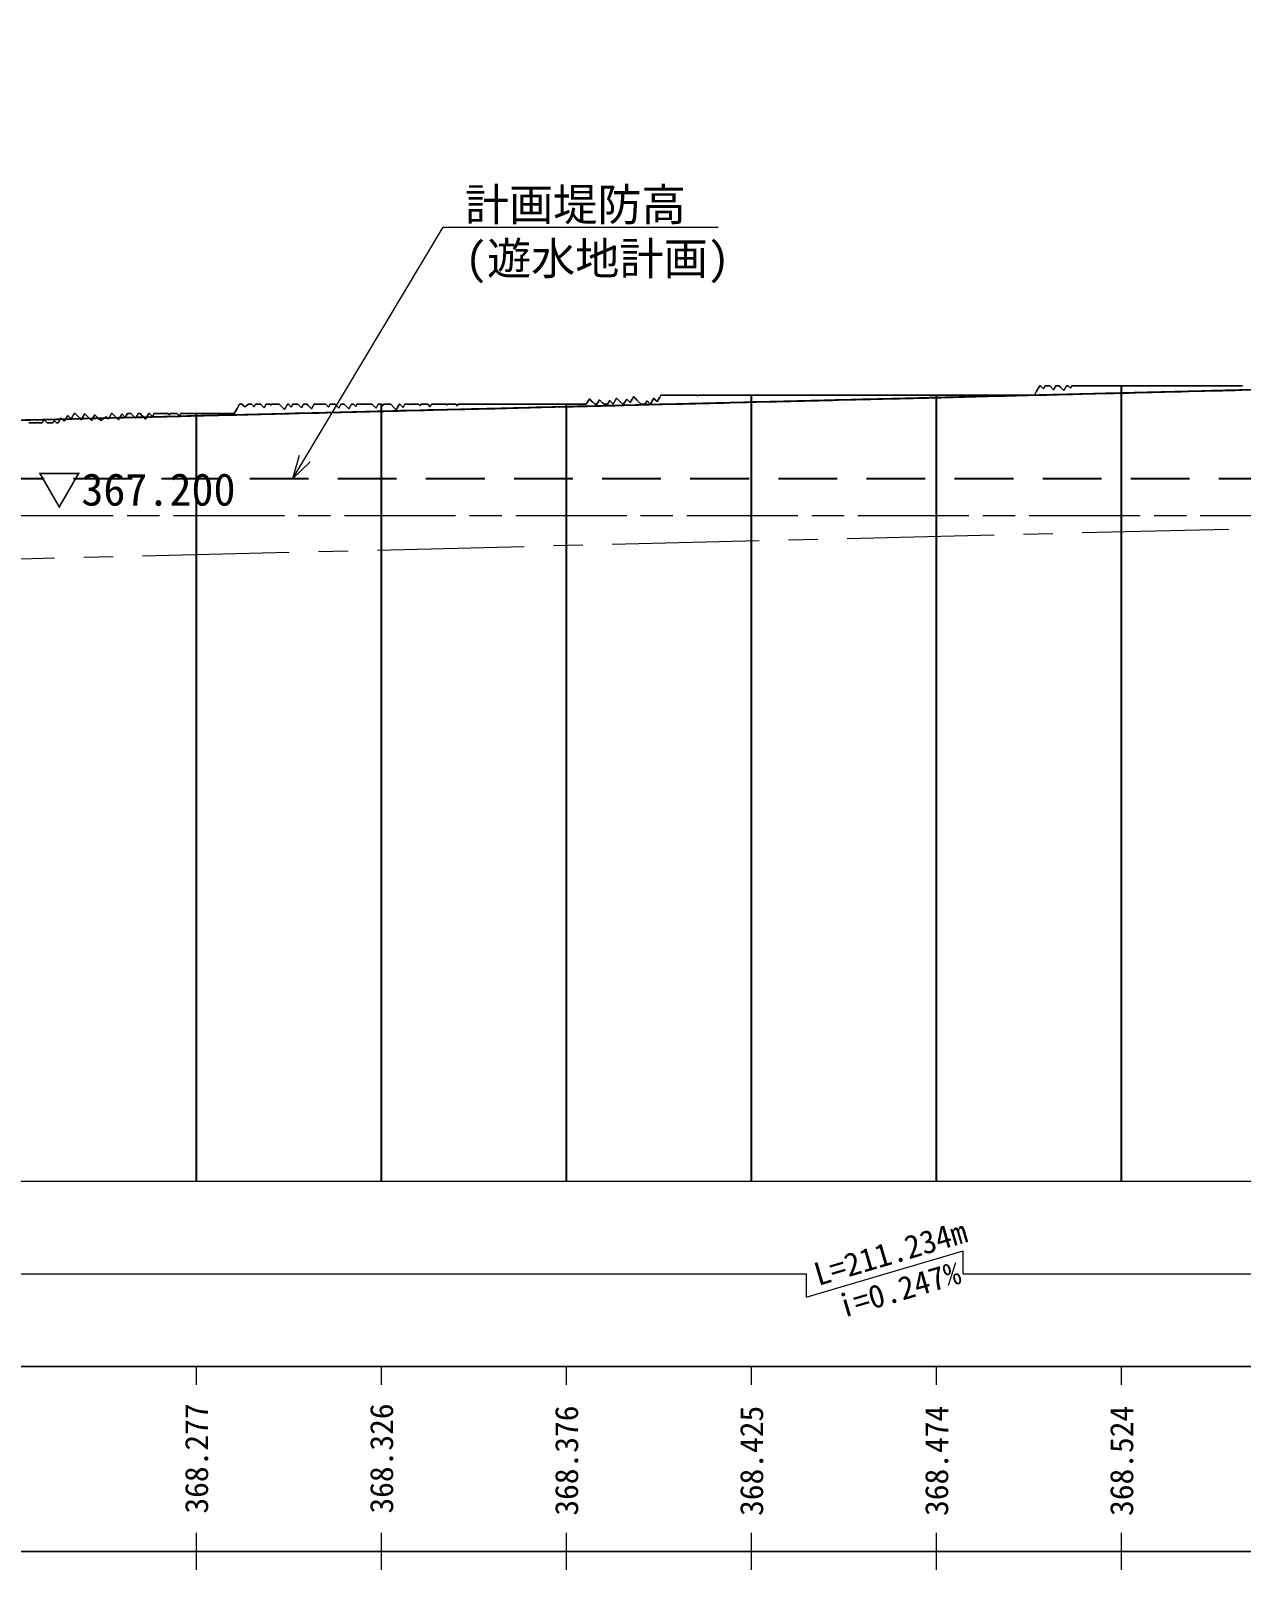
# Model space of a CAD drawing. Header units: millimetres. Extents: x -240000 to 841000, y 0 to 594000.
# Drawn here: x 418551 to 549353, y 296381 to 463821 of the extents above; entities that cross this region are included whole.
import ezdxf
from ezdxf import colors
from ezdxf.entities.mleader import LeaderData, LeaderLine
from ezdxf.enums import TextEntityAlignment as Align
from ezdxf.math import Vec2, Vec3

# ---------------------------------------------------------------- set-up
doc = ezdxf.new("R2010")
doc.units = ezdxf.units.MM
doc.header["$LTSCALE"] = 1000
doc.header["$PDSIZE"] = 300
for name, pattern in [('CENTER', [50.8, 31.75, -6.35, 6.35, -6.35]), ('DASHED', [19.05, 12.7, -6.35]), ('SXF_一点鎖線', [18.5, 12, -1.5, 3.5, -1.5]), ('SXF_二点鎖線', [23.5, 12, -1.5, 3.5, -1.5, 3.5, -1.5])]:
    doc.linetypes.add(name, pattern=pattern)
doc.layers.get('Defpoints').update_dxf_attribs({"color": 151})
for name, color, linetype, lineweight in [('D-BGD', 7, 'Continuous', 13), ('D-STR-HTXT', 7, 'Continuous', 13), ('D-STR-STR2', 6, 'Continuous', 25), ('D-STR-STRB', 1, 'Continuous', 25), ('D-STR-STRC', 1, 'Continuous', 13), ('D-TTL-BAND', 7, 'Continuous', 13)]:
    doc.layers.add(name, color=color, linetype=linetype, lineweight=lineweight)
doc.layers.add('D-WORK', color=11, linetype='Continuous', lineweight=13, plot=False)
doc.styles.add('MS ゴシック', font='MS Gothic.ttf')
doc.styles.add('ＭＳ ゴシック', font='MS Gothic.ttf')
doc.dimstyles.new('3.5-1000-mm', dxfattribs={"dimscale": 1000, "dimtxt": 3.5, "dimasz": 2.5, "dimexe": 1, "dimexo": 2, "dimgap": 1, "dimtad": 1, "dimdec": 0, "dimzin": 1, "dimdsep": 46, "dimtxsty": 'MS ゴシック', "dimblk": 'OPEN', "dimcen": 2.5, "dimclrd": 256, "dimclre": 256, "dimclrt": 256, "dimadec": 3, "dimazin": 0, "dimtfac": 1, "dimtdec": 0, "dimtmove": 2, "dimatfit": 0, "dimldrblk": 'OPEN', "dimfxl": 1, "dimlwd": -1, "dimlwe": -1, "dimarcsym": 0})

# ---------------------------------------------------------------- blocks, each defined once
blk = doc.blocks.new('_Open')
at = {"color": 0, "linetype": 'ByBlock', "lineweight": -2}
for p, q in [((-1, 0.167), (0, 0)), ((-1, -0.167), (0, 0)), ((0, 0), (-1, 0))]:
    blk.add_line(p, q, dxfattribs=at)
blk = doc.blocks.new('*D3')
at = {"layer": 'D-WORK', "transparency": 16777216}
for p, q in [((267290, 420532), (267290, 490465)), ((269790, 489465), (658242, 489465)), ((660742, 430465), (660742, 490465))]:
    blk.add_line(p, q, dxfattribs=at)
at = {"layer": 'Defpoints', "color": 0, "transparency": 16777216}
for p in [(660742, 489465), (660742, 428465), (267290, 418532)]:
    blk.add_point(p, dxfattribs=at)
at = {"layer": 'D-WORK', "transparency": 16777216, "xscale": 2500, "yscale": 2500, "zscale": 2500, "rotation": 180}
blk.add_blockref('_Open', (267290, 489465), dxfattribs=at)
at = {"layer": 'D-WORK', "transparency": 16777216, "xscale": 2500, "yscale": 2500, "zscale": 2500}
blk.add_blockref('_Open', (660742, 489465), dxfattribs=at)
at = {"layer": 'D-WORK', "transparency": 16777216, "insert": (464016, 492535), "char_height": 3500, "attachment_point": 5, "style": 'MS ゴシック'}
blk.add_mtext('囲繞堤区間 L=393.4m', dxfattribs=at)
blk = doc.blocks.new('_Open30')
at = {"color": 0, "linetype": 'ByBlock', "lineweight": -2}
for p, q in [((-1, 0.268), (0, 0)), ((0, 0), (-1, -0.268)), ((0, 0), (-1, 0))]:
    blk.add_line(p, q, dxfattribs=at)

msp = doc.modelspace()

# ---------------------------------------------------------------- linework, layer by layer
at = {"layer": 'D-BGD', "color": 7, "lineweight": 13}
for points in [[(418306.5, 421464.9), (418601, 421464.9), (418859.7, 421464.9), (419177.7, 421464.9), (419225.9, 421548.6), (419309.8, 421464.9), (419592.1, 421464.9), (419754.4, 421464.9), (419958.3, 421818.5), (420313.1, 421464.9), (420324.5, 421453.5), (420331.1, 421464.9), (420690.7, 421464.9), (420907.8, 421464.9), (421057, 421723.5), (421316.4, 421464.9), (421423.2, 421464.9), (421484.5, 421464.9), (421789.4, 421993.5), (422061.3, 421722.5), (422155.6, 421628.5), (422319.7, 421913.1), (422521.8, 422263.5), (422638, 422147.7), (422888, 421898.5), (423214.7, 422464.9), (423254.2, 422464.9), (423323, 422464.9), (423620.4, 422168.5), (423791.4, 421998.1), (423986.7, 421803.5), (424326.3, 422392.5), (424352.9, 422438.5), (424368.1, 422423.3), (424719.1, 422073.5), (424944.8, 421848.5), (425085.3, 421708.5), (425329.6, 422132.1), (425451.5, 422343.5), (425521.6, 422273.6), (425817.7, 421978.5), (426098.3, 421698.8), (426332.9, 421871.8), (426675, 422124), (426916.4, 421883.4), (427251.7, 422464.9), (427282.6, 422464.9), (427336.3, 422464.9), (427648.8, 422153.4), (427828.4, 421974.4), (428015, 421788.4), (428339.6, 422351.2), (428381.2, 422423.4), (428405.2, 422399.6), (428747.4, 422058.4), (428981.9, 422464.9), (429113.6, 422464.9), (429342.9, 422464.9), (429479.9, 422328.4), (429558.6, 422249.9), (429846.1, 421963.4), (430135.3, 422464.9), (430212.3, 422464.9), (430346.2, 422464.9), (430578.5, 422233.4), (430712, 422100.3), (430944.7, 421868.4), (431288.7, 422464.9), (431310.9, 422464.9), (431349.5, 422464.9), (431677.1, 422138.4), (431865.5, 422464.9), (432043.3, 422464.9), (432352.8, 422464.9), (432409.6, 422408.4), (432442.2, 422464.9), (432775.8, 422464.9), (433018.9, 422464.9), (433142, 422464.9), (433356.1, 422464.9), (433508.2, 422313.4), (433595.6, 422464.9), (433874.4, 422464.9), (434172.3, 422464.9), (434359.4, 422464.9), (434606.8, 422218.3), (434749, 422464.9), (434973, 422464.9), (435325.8, 422464.9), (435339.3, 422464.9), (435362.7, 422464.9), (435705.5, 422464.9), (435902.5, 422464.9), (436071.7, 422464.9), (436366, 422464.9), (436437.9, 422464.9), (436479.2, 422464.9), (436804.1, 422464.9), (437055.9, 422464.9), (437170.3, 422464.9), (437369.3, 422464.9), (437536.5, 422464.9), (437632.6, 422464.9), (437902.7, 422464.9), (438209.4, 422464.9), (438269, 422464.9), (438372.6, 422464.9), (438635.2, 422464.9), (438786.1, 422464.9), (439001.4, 422464.9), (439362.8, 422464.9), (439367.6, 422464.9), (439376, 422464.9), (439733.8, 422464.9), (439939.5, 422464.9), (440100, 422464.9), (440379.3, 422464.9), (440466.2, 422464.9), (440516.2, 422464.9), (440832.4, 423013.3), (441092.9, 423464.9), (441198.7, 423464.9), (441382.6, 423464.9), (441564.9, 423283.2), (441669.7, 423178.8), (442057.8, 423464.9), (442246.4, 423464.9), (442297.3, 423464.9), (442385.9, 423464.9), (442663.5, 423188.2), (442823.1, 423464.9), (443029.7, 423464.9), (443389.2, 423464.9), (443395.9, 423458.2), (443399.8, 423454.4), (443762.1, 423093.2), (443976.5, 423464.9), (444128.4, 423464.9), (444392.5, 423464.9), (444494.6, 423363.2), (444553.2, 423464.9), (444860.8, 423464.9), (445130, 423464.9), (445227, 423464.9), (445395.8, 423464.9), (445593.2, 423268.2), (445706.7, 423155.1), (445959.4, 422903.2), (446283.4, 423464.9), (446325.6, 423464.9), (446399.1, 423464.9), (446691.9, 423173.2), (446860.1, 423464.9), (447058.1, 423464.9), (447402.4, 423464.9), (447424.3, 423443.2), (447436.8, 423430.6), (447790.5, 423078.2), (448013.6, 423464.9), (448156.7, 423464.9), (448405.7, 423464.9), (448522.9, 423348.1), (448590.3, 423281), (448889.1, 422983.1), (449167, 423464.9), (449409, 423464.9), (449743.7, 423464.9), (449987.8, 423464.9), (450320.4, 423464.9), (450354, 423464.9), (450412.4, 423464.9), (450720.2, 423158.1), (450897.1, 423464.9), (451086.4, 423464.9), (451415.7, 423464.9), (451452.6, 423428.1), (451473.9, 423406.9), (451818.8, 423063.1), (452050.6, 423464.9), (452185, 423464.9), (452419, 423464.9), (452551.3, 423333.1), (452627.3, 423257.3), (452917.5, 422968.1), (453204, 423464.9), (453283.7, 423464.9), (453422.3, 423464.9), (453649.9, 423238.1), (453780.7, 423464.9), (454016.1, 423464.9), (454357.5, 423464.9), (454382.3, 423464.9), (454425.6, 423464.9), (454934.2, 423464.9), (455428.9, 423464.9), (455481, 423413), (455510.9, 423383.2), (455847.2, 423048), (456087.6, 423464.9), (456213.4, 423464.9), (456432.2, 423464.9), (456579.6, 423318), (456664.3, 423464.9), (456945.8, 423464.9), (457241, 423464.9), (457435.5, 423464.9), (457817.8, 423084), (458044.4, 422858), (458394.5, 423464.9), (458410.7, 423464.9), (458438.8, 423464.9), (458776.9, 423128), (458971.2, 423464.9), (459143.1, 423464.9), (459442.1, 423464.9), (459509.3, 423398), (459547.9, 423464.9), (459875.5, 423464.9), (460124.6, 423464.9), (460241.7, 423464.9), (460445.4, 423464.9), (460607.9, 423303), (460701.3, 423464.9), (460974.2, 423464.9), (461278.1, 423464.9), (461340.4, 423464.9), (461448.7, 423464.9), (461706.6, 423208), (461854.8, 423464.9), (462072.8, 423464.9), (462431.5, 423464.9), (462439, 423464.9), (462452.1, 423464.9), (462805.2, 423464.9), (463008.2, 423464.9), (463171.4, 423464.9), (463455.4, 423464.9), (463537.6, 423382.9), (463584.9, 423464.9), (463903.9, 423464.9), (464161.7, 423464.9), (464270.1, 423464.9), (464458.7, 423464.9), (464636.3, 423287.9), (464738.4, 423464.9), (465116.5, 423464.9), (465315.1, 423464.9), (465368.7, 423464.9), (465462, 423464.9), (465734.9, 423464.9), (465891.8, 423464.9), (466101.1, 423464.9), (466465.3, 423464.9), (466467.3, 423464.9), (466468.5, 423464.9), (466833.6, 423464.9), (467045.2, 423464.9), (467199.8, 423464.9), (467468.6, 423464.9), (467566, 423464.9), (467622, 423464.9), (467932.2, 423464.9), (468198.7, 423464.9), (468298.4, 423464.9), (468471.9, 423464.9), (468664.6, 423464.9), (468775.4, 423464.9), (469030.8, 423464.9), (469352.1, 423464.9), (469397, 423464.9), (469475.2, 423464.9), (469763.3, 423464.9), (469928.8, 423464.9), (470129.5, 423464.9), (470478.5, 423464.9), (470495.7, 423464.9), (470505.5, 423464.9), (470861.9, 423464.9), (471082.3, 423464.9), (471228.1, 423464.9), (471481.8, 423464.9), (471594.3, 423464.9), (471659, 423464.9), (471960.5, 423464.9), (472235.7, 423464.9), (472485.1, 423464.9), (472812.4, 423464.9), (473059.2, 423464.9), (473389.1, 423464.9), (473425.4, 423464.9), (473488.5, 423464.9), (473791.6, 423464.9), (473965.9, 423464.9), (474157.8, 423464.9), (474491.8, 423464.9), (474524, 423464.9), (474542.6, 423464.9), (474890.2, 423464.9), (475119.3, 423464.9), (475256.5, 423464.9), (475495.1, 423464.9), (475622.7, 423464.9), (475696, 423464.9), (475988.9, 423464.9), (476272.7, 423464.9), (476355.1, 423464.9), (476498.4, 423464.9), (476849.4, 423464.9), (477324, 423464.9), (477426.2, 423464.9), (477453.7, 423464.9), (477501.7, 423464.9), (477819.9, 423464.9), (478002.9, 423464.9), (478186.2, 423464.9), (478505, 423464.9), (478552.4, 423464.9), (478579.6, 423464.9), (478918.6, 424052.7), (479156.3, 423815.8), (479284.8, 423687.7), (479508.3, 423464.9), (479651, 423464.9), (479733, 423464.9), (480017.2, 423957.7), (480309.7, 423666.1), (480511.6, 423464.9), (480886.5, 423464.9), (481115.9, 423862.7), (481463.2, 423516.5), (481482.1, 423497.7), (481514.9, 423554.7), (481848.3, 424132.7), (482039.9, 423941.7), (482214.5, 423767.7), (482518.2, 423464.9), (482580.7, 423464.9), (482616.6, 423464.9), (482946.9, 424037.7), (483193.3, 423792.1), (483313.1, 423672.7), (483521.5, 424034), (483679.3, 424307.7), (483770.1, 424217.2), (484045.6, 423942.6), (484346.8, 423642.4), (484411.8, 423577.6), (484524.8, 423464.9), (484778, 423464.9), (484923.5, 423464.9), (485144.2, 423847.6), (485500.2, 423492.8), (485510.4, 423482.6), (485528.2, 423513.4), (485876.6, 424117.6), (486076.9, 423918), (486242.8, 423752.6), (486531.5, 424253.1), (486609, 424387.6), (486653.6, 424464.9), (486975.3, 424464.9), (487230.4, 424464.9), (487341.5, 424464.9), (487534.8, 424464.9), (487707.7, 424464.9), (487807.1, 424464.9), (488175.2, 424464.9), (488383.8, 424464.9), (488440.1, 424464.9), (488538.1, 424464.9), (488806.3, 424464.9), (488960.5, 424464.9), (489172.5, 424464.9), (489537.2, 424464.9), (489538.7, 424464.9), (489541.4, 424464.9), (489905, 424464.9), (490113.9, 424464.9), (490271.2, 424464.9), (490544.7, 424464.9), (490637.4, 424372.6), (490690.7, 424464.9), (491003.6, 424464.9), (491267.4, 424464.9), (491369.8, 424464.9), (491548, 424464.9), (491736, 424464.9), (491844.1, 424464.9), (492102.2, 424464.9), (492420.8, 424464.9), (492468.5, 424464.9), (492551.3, 424464.9), (492834.7, 424464.9), (492997.5, 424464.9), (493200.9, 424464.9), (493554.6, 424464.9), (493567.1, 424464.9), (493574.3, 424464.9), (493933.3, 424464.9), (494151, 424464.9), (494299.5, 424464.9), (494557.9, 424464.9), (494665.7, 424464.9), (494727.7, 424464.9), (495031.9, 424464.9), (495304.4, 424464.9), (495398.2, 424464.9), (495561.2, 424464.9), (495764.4, 424464.9), (495881.1, 424464.9), (496313.6, 424464.9), (496457.8, 424464.9), (496496.8, 424464.9), (496564.6, 424464.9), (497034.6, 424464.9), (497567.9, 424464.9), (497595.4, 424464.9), (497611.3, 424464.9), (497961.6, 424464.9), (498188, 424464.9), (498327.9, 424464.9), (498571.2, 424464.9), (498694.1, 424464.9), (498764.7, 424464.9), (499060.3, 424464.9), (499341.4, 424464.9), (499426.5, 424464.9), (499574.5, 424464.9), (499792.7, 424464.9), (499918.1, 424464.9), (500158.9, 424464.9), (500494.9, 424464.9), (500525.1, 424464.9), (500577.8, 424464.9), (500891.3, 424464.9), (501071.6, 424464.9), (501257.6, 424464.9), (501581.1, 424464.9), (501623.8, 424464.9), (501648.3, 424464.9), (501990, 424464.9), (502225, 424464.9), (502356.2, 424464.9), (502584.4, 424464.9), (502722.4, 424464.9), (502801.7, 424464.9), (503088.6, 424464.9), (503378.5, 424464.9), (503587.7, 424464.9), (503955.2, 424464.9), (504187.3, 424464.9), (504531.9, 424464.9), (504553.5, 424464.9), (504591, 424464.9), (504919.7, 424464.9), (505108.6, 424464.9), (505285.9, 424464.9), (505594.3, 424464.9), (505652.1, 424464.9), (505685.3, 424464.9), (506018.3, 424464.9), (506262, 424464.9), (506384.5, 424464.9), (506597.6, 424464.9), (506750.8, 424464.9), (506838.8, 424464.9), (507117, 424464.9), (507415.5, 424464.9), (507483.2, 424464.9), (507600.9, 424464.9), (507849.4, 424464.9), (507992.2, 424464.9), (508215.6, 424464.9), (508568.9, 424464.9), (508581.8, 424464.9), (508604.3, 424464.9), (508948, 424464.9), (509145.6, 424464.9), (509314.2, 424464.9), (509607.6, 424464.9), (509680.5, 424464.9), (509722.3, 424464.9), (510046.7, 424464.9), (510299.1, 424464.9), (510412.9, 424464.9), (510610.9, 424464.9), (510779.1, 424464.9), (510875.8, 424464.9), (511145.3, 424464.9), (511452.5, 424464.9), (511614.2, 424464.9), (512029.2, 424464.9), (512243.9, 424464.9), (512605.9, 424464.9), (512610.2, 424464.9), (512617.5, 424464.9), (512976.4, 424464.9), (513182.7, 424464.9), (513342.6, 424464.9), (513620.8, 424464.9), (513708.8, 424464.9), (513759.4, 424464.9), (514075, 424464.9), (514336.1, 424464.9), (514441.2, 424464.9), (514624.1, 424464.9), (514807.4, 424464.9), (514912.8, 424464.9), (515173.6, 424464.9), (515489.5, 424464.9), (515539.9, 424464.9), (515627.4, 424464.9), (515906.1, 424464.9), (516066.2, 424464.9), (516272.3, 424464.9), (516630.7, 424464.9), (516638.5, 424464.9), (516643, 424464.9), (517004.7, 424464.9), (517219.7, 424464.9), (517370.9, 424464.9), (517634, 424464.9), (517737.1, 424464.9), (517796.4, 424464.9), (518103.3, 424464.9), (518373.1, 424464.9), (518469.6, 424464.9), (518637.3, 424464.9), (518835.8, 424464.9), (518949.8, 424464.9), (519202, 424464.9), (519526.6, 424464.9), (519640.7, 424464.9), (519934.4, 424464.9), (520103.3, 424464.9), (520300.6, 424464.9), (520644, 424464.9), (520666.8, 424464.9), (520680, 424464.9), (521033, 424464.9), (521256.7, 424464.9), (521399.3, 424464.9), (521647.3, 424464.9), (521765.5, 424464.9), (521833.4, 424464.9), (522131.7, 424464.9), (522410.1, 424464.9), (522497.9, 424464.9), (522650.6, 424464.9), (522864.1, 424464.9), (522986.9, 424464.9), (523230.3, 424464.9), (523563.6, 424464.9), (523596.5, 424464.9), (523653.9, 424464.9), (523962.8, 424464.9), (524140.3, 424464.9), (524329, 424464.9), (524657.2, 424464.9), (524695.2, 424464.9), (524717, 424464.9), (525061.4, 424464.9), (525293.7, 424464.9), (525427.6, 424464.9), (525660.5, 424464.9), (525793.8, 424464.9), (525870.4, 424464.9), (526160, 424464.9), (526447.2, 424464.9), (526663.8, 424464.9), (527023.9, 424464.9), (527258.7, 424872), (527600.6, 425464.9), (527624.9, 425464.9), (527667.1, 425464.9), (527991.1, 425142), (528177.3, 425464.9), (528357.3, 425464.9), (528670.4, 425464.9), (528723.5, 425412), (528754, 425381.6), (529089.7, 425047), (529330.8, 425464.9), (529455.9, 425464.9), (529673.7, 425464.9), (529822.2, 425317), (529907.5, 425232), (530188.4, 424952), (530484.2, 425464.9), (530554.6, 425464.9), (530677, 425464.9), (530920.8, 425222), (531060.9, 425464.9), (531287, 425464.9), (531637.6, 425464.9), (531653.2, 425464.9), (531680.4, 425464.9), (532019.4, 425464.9), (532214.3, 425464.9), (532385.6, 425464.9), (532683.7, 425464.9), (532751.9, 425464.9), (532791.1, 425464.9), (533118.1, 425464.9), (533367.8, 425464.9), (533484.3, 425464.9), (533687, 425464.9), (533850.5, 425464.9), (533944.5, 425464.9), (534216.7, 425464.9), (534521.2, 425464.9), (534690.3, 425464.9), (535097.9, 425464.9), (535315.3, 425464.9), (535674.6, 425464.9), (535681.6, 425464.9), (535693.6, 425464.9), (536047.8, 425464.9), (536251.4, 425464.9), (536414, 425464.9), (536696.9, 425464.9), (536780.2, 425464.9), (536828.1, 425464.9), (537146.4, 425464.9), (537404.8, 425464.9), (537512.6, 425464.9), (537700.2, 425464.9), (537878.8, 425464.9), (537981.5, 425464.9), (538245.1, 425464.9), (538558.2, 425464.9), (538611.3, 425464.9), (538703.5, 425464.9), (538977.5, 425464.9), (539135, 425464.9), (539343.7, 425464.9), (539706.8, 425464.9), (539711.7, 425464.9), (539718.2, 425464.9), (540288.4, 425464.9), (540710.1, 425464.9), (540808.5, 425464.9), (540865.1, 425464.9), (541174.8, 425464.9), (541441.8, 425464.9), (541541, 425464.9), (541713.4, 425464.9), (541907.2, 425464.9), (542018.5, 425464.9), (542431, 425464.9), (542595.3, 425464.9), (542639.6, 425464.9), (542716.8, 425464.9), (543005.8, 425464.9), (543172, 425464.9), (543372, 425464.9), (543720.1, 425464.9), (543738.2, 425464.9), (543748.7, 425464.9), (544104.5, 425464.9), (544325.4, 425464.9), (544470.7, 425464.9), (544723.4, 425464.9), (544836.9, 425464.9), (544902.1, 425464.9), (545203.1, 425464.9), (545478.8, 425464.9), (545569.3, 425464.9), (545726.7, 425464.9), (545935.5, 425464.9), (546055.6, 425464.9), (546301.7, 425464.9), (546632.3, 425464.9), (546667.9, 425464.9), (546730, 425464.9), (547034.2, 425464.9), (547209, 425464.9), (547400.4, 425464.9), (547733.3, 425464.9), (547766.6, 425464.9), (547785.7, 425464.9), (548132.8, 425464.9), (548362.4, 425464.9), (548499, 425464.9), (548736.6, 425464.9), (548865.2, 425464.9), (548939.2, 425464.9), (549231.4, 425464.9), (549515.9, 425464.9)], [(549515.9, 425464.9), (549231.4, 425464.9), (548939.2, 425464.9), (548865.2, 425464.9), (548736.6, 425464.9), (548499, 425464.9), (548362.4, 425464.9), (548132.8, 425464.9), (547785.7, 425464.9), (547766.6, 425464.9), (547733.3, 425464.9), (547400.4, 425464.9), (547209, 425464.9), (547034.2, 425464.9), (546730, 425464.9), (546667.9, 425464.9), (546632.3, 425464.9), (546301.7, 425464.9), (546055.6, 425464.9), (545935.5, 425464.9), (545726.7, 425464.9), (545569.3, 425464.9), (545478.8, 425464.9), (545203.1, 425464.9), (544902.1, 425464.9), (544836.9, 425464.9), (544723.4, 425464.9), (544470.7, 425464.9), (544325.4, 425464.9), (544104.5, 425464.9), (543748.7, 425464.9), (543738.2, 425464.9), (543720.1, 425464.9), (543372, 425464.9), (543172, 425464.9), (543005.8, 425464.9), (542716.8, 425464.9), (542639.6, 425464.9), (542595.3, 425464.9), (542431, 425464.9), (542018.5, 425464.9), (541907.2, 425464.9), (541713.4, 425464.9), (541541, 425464.9), (541441.8, 425464.9), (541174.8, 425464.9), (540865.1, 425464.9), (540808.5, 425464.9), (540710.1, 425464.9), (540288.4, 425464.9), (539718.2, 425464.9), (539711.7, 425464.9), (539706.8, 425464.9), (539343.7, 425464.9), (539135, 425464.9), (538977.5, 425464.9), (538703.5, 425464.9), (538611.3, 425464.9), (538558.2, 425464.9), (538245.1, 425464.9), (537981.5, 425464.9), (537878.8, 425464.9), (537700.2, 425464.9), (537512.6, 425464.9), (537404.8, 425464.9), (537146.4, 425464.9), (536828.1, 425464.9), (536780.2, 425464.9), (536696.9, 425464.9), (536414, 425464.9), (536251.4, 425464.9), (536047.8, 425464.9), (535693.6, 425464.9), (535681.6, 425464.9), (535674.6, 425464.9), (535315.3, 425464.9), (535097.9, 425464.9), (534690.3, 425464.9), (534521.2, 425464.9), (534216.7, 425464.9), (533944.5, 425464.9), (533850.5, 425464.9), (533687, 425464.9), (533484.3, 425464.9), (533367.8, 425464.9), (533118.1, 425464.9), (532791.1, 425464.9), (532751.9, 425464.9), (532683.7, 425464.9), (532385.6, 425464.9), (532214.3, 425464.9), (532019.4, 425464.9), (531680.4, 425464.9), (531653.2, 425464.9), (531637.6, 425464.9), (531287, 425464.9), (531060.9, 425464.9), (530920.8, 425222), (530677, 425464.9), (530554.6, 425464.9), (530484.2, 425464.9), (530188.4, 424952), (529907.5, 425232), (529822.2, 425317), (529673.7, 425464.9), (529455.9, 425464.9), (529330.8, 425464.9), (529089.7, 425047), (528754, 425381.6), (528723.5, 425412), (528670.4, 425464.9), (528357.3, 425464.9), (528177.3, 425464.9), (527991.1, 425142), (527667.1, 425464.9), (527624.9, 425464.9), (527600.6, 425464.9), (527258.7, 424872), (527023.9, 424464.9), (526663.8, 424464.9), (526447.2, 424464.9), (526160, 424464.9), (525870.4, 424464.9), (525793.8, 424464.9), (525660.5, 424464.9), (525427.6, 424464.9), (525293.7, 424464.9), (525061.4, 424464.9), (524717, 424464.9), (524695.2, 424464.9), (524657.2, 424464.9), (524329, 424464.9), (524140.3, 424464.9), (523962.8, 424464.9), (523653.9, 424464.9), (523596.5, 424464.9), (523563.6, 424464.9), (523230.3, 424464.9), (522986.9, 424464.9), (522864.1, 424464.9), (522650.6, 424464.9), (522497.9, 424464.9), (522410.1, 424464.9), (522131.7, 424464.9), (521833.4, 424464.9), (521765.5, 424464.9), (521647.3, 424464.9), (521399.3, 424464.9), (521256.7, 424464.9), (521033, 424464.9), (520680, 424464.9), (520666.8, 424464.9), (520644, 424464.9), (520300.6, 424464.9), (520103.3, 424464.9), (519934.4, 424464.9), (519640.7, 424464.9), (519526.6, 424464.9), (519202, 424464.9), (518949.8, 424464.9), (518835.8, 424464.9), (518637.3, 424464.9), (518469.6, 424464.9), (518373.1, 424464.9), (518103.3, 424464.9), (517796.4, 424464.9), (517737.1, 424464.9), (517634, 424464.9), (517370.9, 424464.9), (517219.7, 424464.9), (517004.7, 424464.9), (516643, 424464.9), (516638.5, 424464.9), (516630.7, 424464.9), (516272.3, 424464.9), (516066.2, 424464.9), (515906.1, 424464.9), (515627.4, 424464.9), (515539.9, 424464.9), (515489.5, 424464.9), (515173.6, 424464.9), (514912.8, 424464.9), (514807.4, 424464.9), (514624.1, 424464.9), (514441.2, 424464.9), (514336.1, 424464.9), (514075, 424464.9), (513759.4, 424464.9), (513708.8, 424464.9), (513620.8, 424464.9), (513342.6, 424464.9), (513182.7, 424464.9), (512976.4, 424464.9), (512617.5, 424464.9), (512610.2, 424464.9), (512605.9, 424464.9), (512243.9, 424464.9), (512029.2, 424464.9), (511614.2, 424464.9), (511452.5, 424464.9), (511145.3, 424464.9), (510875.8, 424464.9), (510779.1, 424464.9), (510610.9, 424464.9), (510412.9, 424464.9), (510299.1, 424464.9), (510046.7, 424464.9), (509722.3, 424464.9), (509680.5, 424464.9), (509607.6, 424464.9), (509314.2, 424464.9), (509145.6, 424464.9), (508948, 424464.9), (508604.3, 424464.9), (508581.8, 424464.9), (508568.9, 424464.9), (508215.6, 424464.9), (507992.2, 424464.9), (507849.4, 424464.9), (507600.9, 424464.9), (507483.2, 424464.9), (507415.5, 424464.9), (507117, 424464.9), (506838.8, 424464.9), (506750.8, 424464.9), (506597.6, 424464.9), (506384.5, 424464.9), (506262, 424464.9), (506018.3, 424464.9), (505685.3, 424464.9), (505652.1, 424464.9), (505594.3, 424464.9), (505285.9, 424464.9), (505108.6, 424464.9), (504919.7, 424464.9), (504591, 424464.9), (504553.5, 424464.9), (504531.9, 424464.9), (504187.3, 424464.9), (503955.2, 424464.9), (503587.7, 424464.9), (503378.5, 424464.9), (503088.6, 424464.9), (502801.7, 424464.9), (502722.4, 424464.9), (502584.4, 424464.9), (502356.2, 424464.9), (502225, 424464.9), (501990, 424464.9), (501648.3, 424464.9), (501623.8, 424464.9), (501581.1, 424464.9), (501257.6, 424464.9), (501071.6, 424464.9), (500891.3, 424464.9), (500577.8, 424464.9), (500525.1, 424464.9), (500494.9, 424464.9), (500158.9, 424464.9), (499918.1, 424464.9), (499792.7, 424464.9), (499574.5, 424464.9), (499426.5, 424464.9), (499341.4, 424464.9), (499060.3, 424464.9), (498764.7, 424464.9), (498694.1, 424464.9), (498571.2, 424464.9), (498327.9, 424464.9), (498188, 424464.9), (497961.6, 424464.9), (497611.3, 424464.9), (497595.4, 424464.9), (497567.9, 424464.9), (497034.6, 424464.9), (496564.6, 424464.9), (496496.8, 424464.9), (496457.8, 424464.9), (496313.6, 424464.9), (495881.1, 424464.9), (495764.4, 424464.9), (495561.2, 424464.9), (495398.2, 424464.9), (495304.4, 424464.9), (495031.9, 424464.9), (494727.7, 424464.9), (494665.7, 424464.9), (494557.9, 424464.9), (494299.5, 424464.9), (494151, 424464.9), (493933.3, 424464.9), (493574.3, 424464.9), (493567.1, 424464.9), (493554.6, 424464.9), (493200.9, 424464.9), (492997.5, 424464.9), (492834.7, 424464.9), (492551.3, 424464.9), (492468.5, 424464.9), (492420.8, 424464.9), (492102.2, 424464.9), (491844.1, 424464.9), (491736, 424464.9), (491548, 424464.9), (491369.8, 424464.9), (491267.4, 424464.9), (491003.6, 424464.9), (490690.7, 424464.9), (490637.4, 424372.6), (490544.7, 424464.9), (490271.2, 424464.9), (490113.9, 424464.9), (489905, 424464.9), (489541.4, 424464.9), (489538.7, 424464.9), (489537.2, 424464.9), (489172.5, 424464.9), (488960.5, 424464.9), (488806.3, 424464.9), (488538.1, 424464.9), (488440.1, 424464.9), (488383.8, 424464.9), (488175.2, 424464.9), (487807.1, 424464.9), (487707.7, 424464.9), (487534.8, 424464.9), (487341.5, 424464.9), (487230.4, 424464.9), (486975.3, 424464.9), (486653.6, 424464.9), (486609, 424387.6), (486531.5, 424253.1), (486242.8, 423752.6), (486076.9, 423918), (485876.6, 424117.6), (485528.2, 423513.4), (485510.4, 423482.6), (485500.2, 423492.8), (485144.2, 423847.6), (484923.5, 423464.9), (484778, 423464.9), (484524.8, 423464.9), (484411.8, 423577.6), (484346.8, 423642.4), (484045.6, 423942.6), (483770.1, 424217.2), (483679.3, 424307.7), (483521.5, 424034), (483313.1, 423672.7), (483193.3, 423792.1), (482946.9, 424037.7), (482616.6, 423464.9), (482580.7, 423464.9), (482518.2, 423464.9), (482214.5, 423767.7), (482039.9, 423941.7), (481848.3, 424132.7), (481514.9, 423554.7), (481482.1, 423497.7), (481463.2, 423516.5), (481115.9, 423862.7), (480886.5, 423464.9), (480511.6, 423464.9), (480309.7, 423666.1), (480017.2, 423957.7), (479733, 423464.9), (479651, 423464.9), (479508.3, 423464.9), (479284.8, 423687.7), (479156.3, 423815.8), (478918.6, 424052.7), (478579.6, 423464.9), (478552.4, 423464.9), (478505, 423464.9), (478186.2, 423464.9), (478002.9, 423464.9), (477819.9, 423464.9), (477501.7, 423464.9), (477453.7, 423464.9), (477426.2, 423464.9), (477324, 423464.9), (476849.4, 423464.9), (476498.4, 423464.9), (476355.1, 423464.9), (476272.7, 423464.9), (475988.9, 423464.9), (475696, 423464.9), (475622.7, 423464.9), (475495.1, 423464.9), (475256.5, 423464.9), (475119.3, 423464.9), (474890.2, 423464.9), (474542.6, 423464.9), (474524, 423464.9), (474491.8, 423464.9), (474157.8, 423464.9), (473965.9, 423464.9), (473791.6, 423464.9), (473488.5, 423464.9), (473425.4, 423464.9), (473389.1, 423464.9), (473059.2, 423464.9), (472812.4, 423464.9), (472485.1, 423464.9), (472235.7, 423464.9), (471960.5, 423464.9), (471659, 423464.9), (471594.3, 423464.9), (471481.8, 423464.9), (471228.1, 423464.9), (471082.3, 423464.9), (470861.9, 423464.9), (470505.5, 423464.9), (470495.7, 423464.9), (470478.5, 423464.9), (470129.5, 423464.9), (469928.8, 423464.9), (469763.3, 423464.9), (469475.2, 423464.9), (469397, 423464.9), (469352.1, 423464.9), (469030.8, 423464.9), (468775.4, 423464.9), (468664.6, 423464.9), (468471.9, 423464.9), (468298.4, 423464.9), (468198.7, 423464.9), (467932.2, 423464.9), (467622, 423464.9), (467566, 423464.9), (467468.6, 423464.9), (467199.8, 423464.9), (467045.2, 423464.9), (466833.6, 423464.9), (466468.5, 423464.9), (466467.3, 423464.9), (466465.3, 423464.9), (466101.1, 423464.9), (465891.8, 423464.9), (465734.9, 423464.9), (465462, 423464.9), (465368.7, 423464.9), (465315.1, 423464.9), (465116.5, 423464.9), (464738.4, 423464.9), (464636.3, 423287.9), (464458.7, 423464.9), (464270.1, 423464.9), (464161.7, 423464.9), (463903.9, 423464.9), (463584.9, 423464.9), (463537.6, 423382.9), (463455.4, 423464.9), (463171.4, 423464.9), (463008.2, 423464.9), (462805.2, 423464.9), (462452.1, 423464.9), (462439, 423464.9), (462431.5, 423464.9), (462072.8, 423464.9), (461854.8, 423464.9), (461706.6, 423208), (461448.7, 423464.9), (461340.4, 423464.9), (461278.1, 423464.9), (460974.2, 423464.9), (460701.3, 423464.9), (460607.9, 423303), (460445.4, 423464.9), (460241.7, 423464.9), (460124.6, 423464.9), (459875.5, 423464.9), (459547.9, 423464.9), (459509.3, 423398), (459442.1, 423464.9), (459143.1, 423464.9), (458971.2, 423464.9), (458776.9, 423128), (458438.8, 423464.9), (458410.7, 423464.9), (458394.5, 423464.9), (458044.4, 422858), (457817.8, 423084), (457435.5, 423464.9), (457241, 423464.9), (456945.8, 423464.9), (456664.3, 423464.9), (456579.6, 423318), (456432.2, 423464.9), (456213.4, 423464.9), (456087.6, 423464.9), (455847.2, 423048), (455510.9, 423383.2), (455481, 423413), (455428.9, 423464.9), (454934.2, 423464.9), (454425.6, 423464.9), (454382.3, 423464.9), (454357.5, 423464.9), (454016.1, 423464.9), (453780.7, 423464.9), (453649.9, 423238.1), (453422.3, 423464.9), (453283.7, 423464.9), (453204, 423464.9), (452917.5, 422968.1), (452627.3, 423257.3), (452551.3, 423333.1), (452419, 423464.9), (452185, 423464.9), (452050.6, 423464.9), (451818.8, 423063.1), (451473.9, 423406.9), (451452.6, 423428.1), (451415.7, 423464.9), (451086.4, 423464.9), (450897.1, 423464.9), (450720.2, 423158.1), (450412.4, 423464.9), (450354, 423464.9), (450320.4, 423464.9), (449987.8, 423464.9), (449743.7, 423464.9), (449409, 423464.9), (449167, 423464.9), (448889.1, 422983.1), (448590.3, 423281), (448522.9, 423348.1), (448405.7, 423464.9), (448156.7, 423464.9), (448013.6, 423464.9), (447790.5, 423078.2), (447436.8, 423430.6), (447424.3, 423443.2), (447402.4, 423464.9), (447058.1, 423464.9), (446860.1, 423464.9), (446691.9, 423173.2), (446399.1, 423464.9), (446325.6, 423464.9), (446283.4, 423464.9), (445959.4, 422903.2), (445706.7, 423155.1), (445593.2, 423268.2), (445395.8, 423464.9), (445227, 423464.9), (445130, 423464.9), (444860.8, 423464.9), (444553.2, 423464.9), (444494.6, 423363.2), (444392.5, 423464.9), (444128.4, 423464.9), (443976.5, 423464.9), (443762.1, 423093.2), (443399.8, 423454.4), (443395.9, 423458.2), (443389.2, 423464.9), (443029.7, 423464.9), (442823.1, 423464.9), (442663.5, 423188.2), (442385.9, 423464.9), (442297.3, 423464.9), (442246.4, 423464.9), (442057.8, 423464.9), (441669.7, 423178.8), (441564.9, 423283.2), (441382.6, 423464.9), (441198.7, 423464.9), (441092.9, 423464.9), (440832.4, 423013.3), (440516.2, 422464.9), (440466.2, 422464.9), (440379.3, 422464.9), (440100, 422464.9), (439939.5, 422464.9), (439733.8, 422464.9), (439376, 422464.9), (439367.6, 422464.9), (439362.8, 422464.9), (439001.4, 422464.9), (438786.1, 422464.9), (438635.2, 422464.9), (438372.6, 422464.9), (438269, 422464.9), (438209.4, 422464.9), (437902.7, 422464.9), (437632.6, 422464.9), (437536.5, 422464.9), (437369.3, 422464.9), (437170.3, 422464.9), (437055.9, 422464.9), (436804.1, 422464.9), (436479.2, 422464.9), (436437.9, 422464.9), (436366, 422464.9), (436071.7, 422464.9), (435902.5, 422464.9), (435705.5, 422464.9), (435362.7, 422464.9), (435339.3, 422464.9), (435325.8, 422464.9), (434973, 422464.9), (434749, 422464.9), (434606.8, 422218.3), (434359.4, 422464.9), (434172.3, 422464.9), (433874.4, 422464.9), (433595.6, 422464.9), (433508.2, 422313.4), (433356.1, 422464.9), (433142, 422464.9), (433018.9, 422464.9), (432775.8, 422464.9), (432442.2, 422464.9), (432409.6, 422408.4), (432352.8, 422464.9), (432043.3, 422464.9), (431865.5, 422464.9), (431677.1, 422138.4), (431349.5, 422464.9), (431310.9, 422464.9), (431288.7, 422464.9), (430944.7, 421868.4), (430712, 422100.3), (430578.5, 422233.4), (430346.2, 422464.9), (430212.3, 422464.9), (430135.3, 422464.9), (429846.1, 421963.4), (429558.6, 422249.9), (429479.9, 422328.4), (429342.9, 422464.9), (429113.6, 422464.9), (428981.9, 422464.9), (428747.4, 422058.4), (428405.2, 422399.6), (428381.2, 422423.4), (428339.6, 422351.2), (428015, 421788.4), (427828.4, 421974.4), (427648.8, 422153.4), (427336.3, 422464.9), (427282.6, 422464.9), (427251.7, 422464.9), (426916.4, 421883.4), (426675, 422124), (426332.9, 421871.8), (426098.3, 421698.8), (425817.7, 421978.5), (425521.6, 422273.6), (425451.5, 422343.5), (425329.6, 422132.1), (425085.3, 421708.5), (424944.8, 421848.5), (424719.1, 422073.5), (424368.1, 422423.3), (424352.9, 422438.5), (424326.3, 422392.5), (423986.7, 421803.5), (423791.4, 421998.1), (423620.4, 422168.5), (423323, 422464.9), (423254.2, 422464.9), (423214.7, 422464.9), (422888, 421898.5), (422638, 422147.7), (422521.8, 422263.5), (422319.7, 421913.1), (422155.6, 421628.5), (422061.3, 421722.5), (421789.4, 421993.5), (421484.5, 421464.9), (421423.2, 421464.9), (421316.4, 421464.9), (421057, 421723.5), (420907.8, 421464.9), (420690.7, 421464.9), (420331.1, 421464.9), (420324.5, 421453.5), (420313.1, 421464.9), (419958.3, 421818.5), (419754.4, 421464.9), (419592.1, 421464.9), (419309.8, 421464.9), (419225.9, 421548.6), (419177.7, 421464.9), (418859.7, 421464.9), (418601, 421464.9), (418306.5, 421464.9)]]:
    msp.add_lwpolyline(points, dxfattribs=at)
at = {"layer": 'D-STR-HTXT', "color": 7, "linetype": 'Continuous'}
for p, q in [((436446.4, 317464.9), (436446.4, 319464.9)), ((456446.4, 317464.9), (456446.4, 319464.9)), ((476446.4, 317464.9), (476446.4, 319464.9)), ((496446.4, 317464.9), (496446.4, 319464.9)), ((516446.4, 317464.9), (516446.4, 319464.9)), ((536446.4, 317464.9), (536446.4, 319464.9)), ((436446.4, 299464.9), (436446.4, 301464.9)), ((456446.4, 299464.9), (456446.4, 301464.9)), ((476446.4, 299464.9), (476446.4, 301464.9)), ((496446.4, 299464.9), (496446.4, 301464.9)), ((516446.4, 299464.9), (516446.4, 301464.9)), ((536446.4, 299464.9), (536446.4, 301464.9)), ((436446.4, 297464.9), (436446.4, 299464.9)), ((456446.4, 297464.9), (456446.4, 299464.9)), ((476446.4, 297464.9), (476446.4, 299464.9)), ((496446.4, 297464.9), (496446.4, 299464.9)), ((516446.4, 297464.9), (516446.4, 299464.9)), ((536446.4, 297464.9), (536446.4, 299464.9))]:
    msp.add_line(p, q, dxfattribs=at)
at = {"layer": 'D-STR-HTXT', "linetype": 'Continuous'}
for points in [[(136446.4, 319464.9), (716446.4, 319464.9), (716446.4, 339464.9), (136446.4, 339464.9)], [(136446.4, 299464.9), (716446.4, 299464.9), (716446.4, 319464.9), (136446.4, 319464.9)], [(136446.4, 279464.9), (716446.4, 279464.9), (716446.4, 299464.9), (136446.4, 299464.9)]]:
    msp.add_3dface(points, dxfattribs=at)
at = {"layer": 'D-STR-STR2'}
msp.add_lwpolyline([(267290.4, 418531.9), (289446.4, 431964.9), (296446.4, 431964.9), (313153.2, 421835.8), (318812.4, 425231.3), (351612.4, 426079.3), (361199.3, 420327.1), (405212.4, 421464.9), (616446.4, 426674.9), (640157.8, 427314.6), (647908.4, 431964.9), (654908.4, 431964.9), (660741.7, 428464.9)], dxfattribs=at)
at = {"layer": 'D-STR-STR2', "linetype": 'SXF_二点鎖線', "ltscale": 0.5}
msp.add_lwpolyline([(267290.4, 417899.4), (405212.4, 421464.9), (616446.4, 426674.9), (660741.7, 427869.9)], dxfattribs=at)
at = {"layer": 'D-STR-STRB', "color": 3, "linetype": 'DASHED', "ltscale": 0.5}
msp.add_line((156446.4, 415464.9), (696446.4, 415464.9), dxfattribs=at)
at = {"layer": 'D-STR-STRB', "color": 3, "linetype": 'DASHED', "ltscale": 0.2}
msp.add_lwpolyline([(156446.4, 415019.6), (216446.4, 416584.9), (405212.4, 421464.9), (616446.4, 426674.9), (696446.4, 428833.1)], dxfattribs=at)
at = {"layer": 'D-STR-STRC', "color": 5, "linetype": 'SXF_一点鎖線'}
msp.add_line((156446.4, 411464.9), (696446.4, 411464.9), dxfattribs=at)
at = {"layer": 'D-STR-STRC', "color": 4, "linetype": 'CENTER', "ltscale": 0.5}
msp.add_lwpolyline([(156446.4, 400019.6), (216446.4, 401584.9), (405212.4, 406464.9), (616446.4, 411674.9), (696446.4, 413833.1)], dxfattribs=at)
at = {"layer": 'D-TTL-BAND', "color": 7, "linetype": 'Continuous', "lineweight": 25}
for p, q in [((536446.4, 339464.9), (536446.4, 425464.9)), ((496446.4, 339464.9), (496446.4, 424464.9)), ((516446.4, 339464.9), (516446.4, 424464.9)), ((436446.4, 339464.9), (436446.4, 422464.9)), ((456446.4, 339464.9), (456446.4, 423450.8)), ((476446.4, 339464.9), (476446.4, 423464.9))]:
    msp.add_line(p, q, dxfattribs=at)
at = {"layer": 'D-TTL-BAND', "linetype": 'Continuous'}
for p, q in [((502329.4, 326964.9), (519329.4, 331964.9)), ((519329.4, 329464.9), (519329.4, 331964.9)), ((413212.4, 329464.9), (502329.4, 329464.9)), ((502329.4, 329464.9), (502329.4, 326964.9)), ((519329.4, 329464.9), (608446.4, 329464.9))]:
    msp.add_line(p, q, dxfattribs=at)

# ---------------------------------------------------------------- texts
at = {"layer": 'D-TTL-BAND', "color": 7, "style": 'ＭＳ ゴシック'}
for s, p in [('L=211.234m', (503640.9, 328158.9)), ('i=0.247%%%', (506222.5, 324669.4))]:
    msp.add_text(s, height=2500, rotation=16.38954, dxfattribs=at).set_placement(p)
at = {"layer": 'D-TTL-BAND', "style": 'ＭＳ ゴシック'}
for s, p in [('368.277', (437696.4, 303562.7)), ('368.326', (457696.4, 303562.7)), ('368.376', (477696.4, 303340.6)), ('368.425', (497696.4, 303308.8)), ('368.474', (517696.4, 303308.8)), ('368.524', (537696.4, 303308.8))]:
    msp.add_text(s, height=2500, rotation=90, dxfattribs=at).set_placement(p)
at = {"layer": 'D-WORK', "style": 'ＭＳ ゴシック'}
msp.add_text('▽367.200', height=3500, dxfattribs=at).set_placement((429942.3, 411464.9), align=Align.BOTTOM_CENTER)

# ---------------------------------------------------------------- dimensions: what is measured, and where the dimension line sits
at = {"layer": 'D-WORK'}
dim = msp.add_linear_dim(base=(660741.7, 489464.9), p1=(267290.4, 418531.9), p2=(660741.7, 428464.9), text='囲繞堤区間 L=393.4m', dimstyle='3.5-1000-mm', dxfattribs=at)
dim.commit()
dim.dimension.update_dxf_attribs({"geometry": '*D3', "text_midpoint": (464016.1, 492534.7)})

# ---------------------------------------------------------------- leaders
at = {"layer": 'D-STR-HTXT', "color": 0}
ml = msp.add_multileader_mtext('Standard', dxfattribs=at)
ml.set_content('{\\C256;計画堤防高\\P(遊水地計画)}', style='MS ゴシック')
ml.set_leader_properties(color=256, linetype='ByLayer', lineweight=-1)
ml.set_arrow_properties(name='OPEN30')
ml.build(insert=Vec2(0, 0))
ml.multileader.update_dxf_attribs({"text_left_attachment_type": 6, "text_right_attachment_type": 6, "dogleg_length": 0.36, "arrow_head_size": 2500, "scale": 1000})
ctx = ml.context
ctx.base_point, ctx.scale, ctx.char_height, ctx.arrow_head_size, ctx.landing_gap_size, ctx.plane_origin = Vec3(463461.3, 442609.7), 1000, 3500, 2500, 2000, Vec3(444257.8, 370326.2)
ctx.left_attachment, ctx.right_attachment = 6, 6
notes = []
notes.append((ctx, [(0, (1, 1, 0), (463101.3, 442609.7), (1, 0), 360, [(0, [(446869.2, 415464.9)], 0, [])])]))
ctx.mtext.insert, ctx.mtext.flow_direction = Vec3(465461.3, 446809.7), 5
for ctx, leaders in notes:
    for number, flags, end, landing, length, lines in leaders:
        leader = LeaderData()
        leader.index, (leader.has_last_leader_line, leader.has_dogleg_vector, leader.attachment_direction) = number, flags
        leader.last_leader_point, leader.dogleg_vector, leader.dogleg_length = Vec3(end), Vec3(landing), length
        for number, points, colour, breaks in lines:
            line = LeaderLine()
            line.index, line.vertices, line.color, line.breaks = number, Vec3.list(points), colors.encode_raw_color(colour), breaks
            leader.lines.append(line)
        ctx.leaders.append(leader)

doc.saveas('drawing.dxf')
